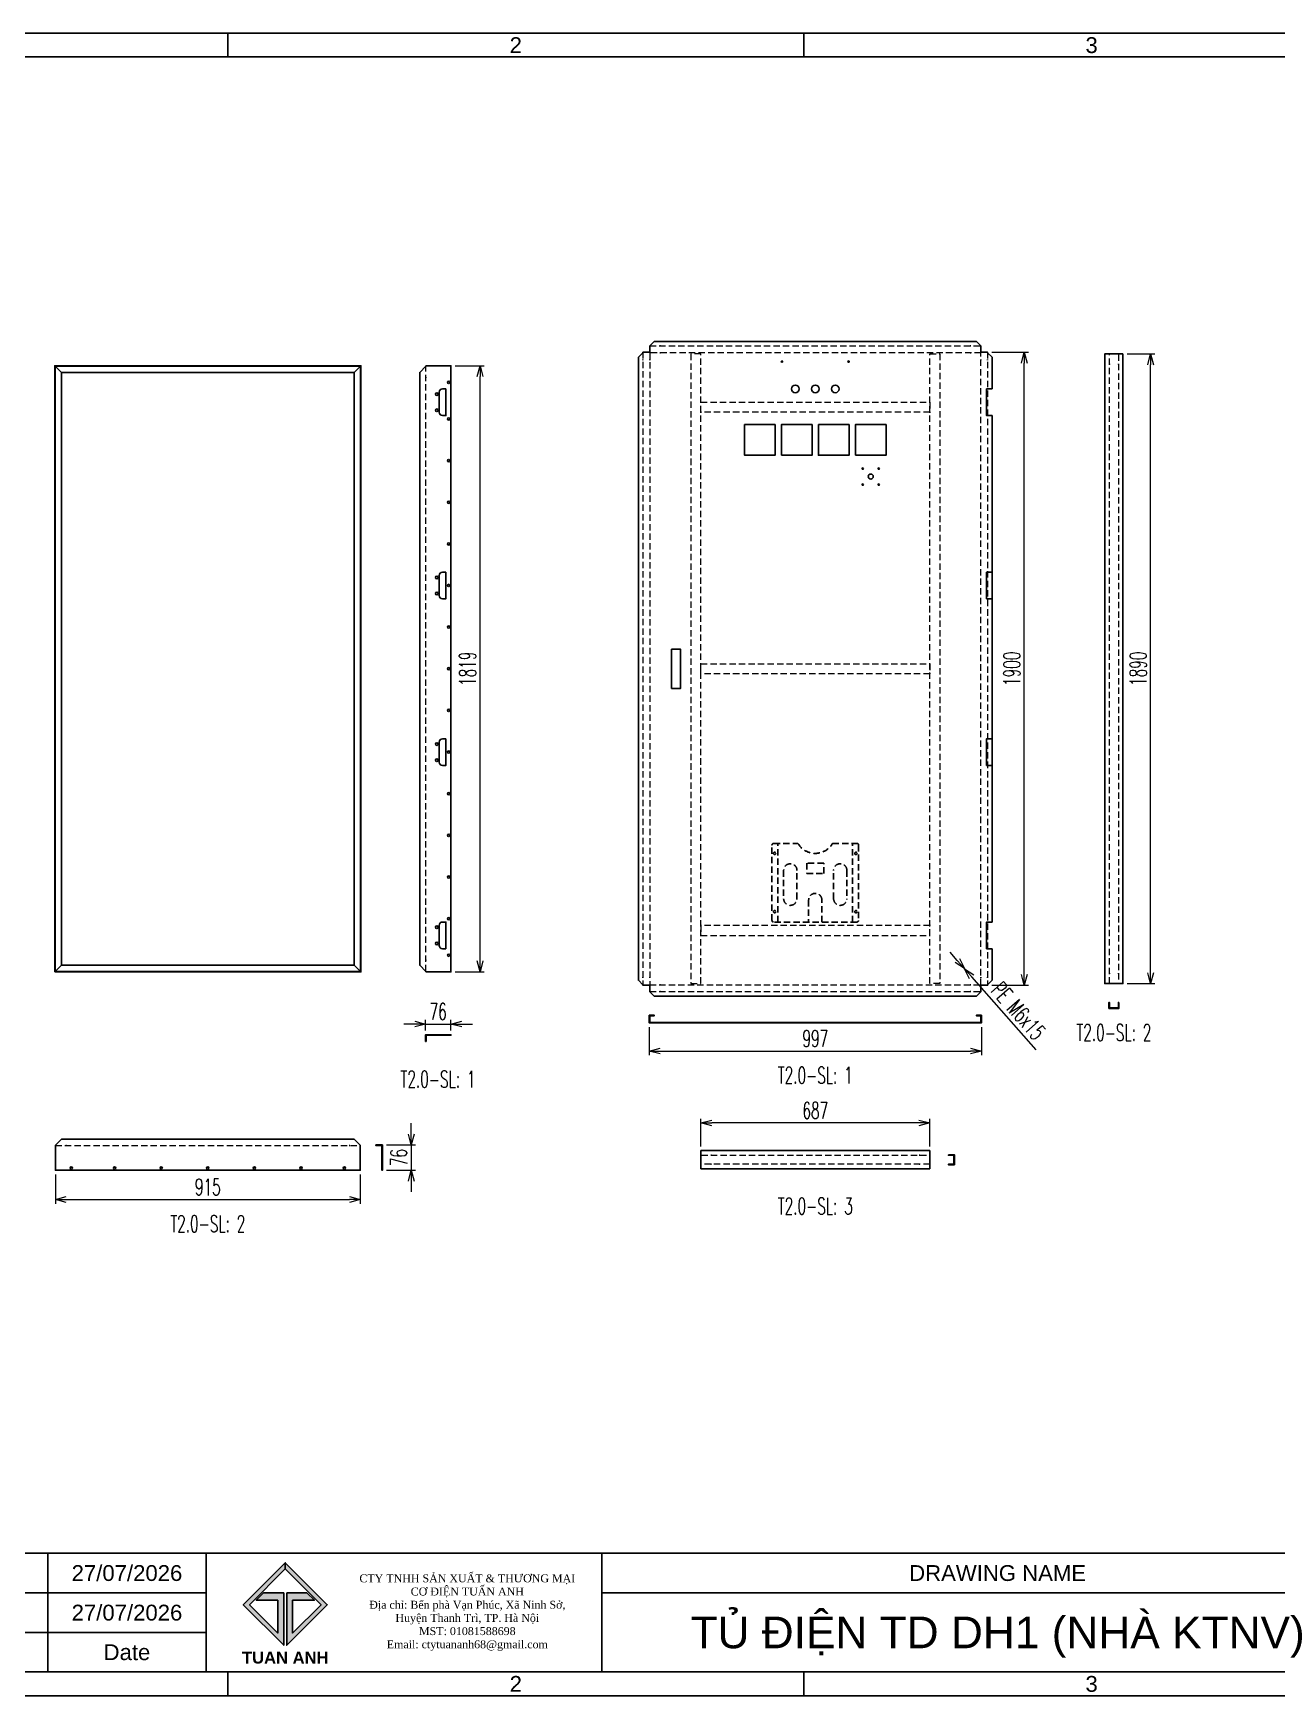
# Model space of a CAD drawing. Header units: millimetres. Extents: x 173893 to 258446, y -176540 to -123824.
# Drawn here: x 199194 to 202926, y -154576 to -149587 of the extents above; entities that cross this region are included whole.
import ezdxf
from ezdxf.enums import TextEntityAlignment as Align

# ---------------------------------------------------------------- set-up
doc = ezdxf.new("R2010")
doc.units = ezdxf.units.MM
doc.header["$LTSCALE"] = 3
doc.linetypes.add('HIDDEN', pattern=[9.525, 6.35, -3.175])
doc.layers.add('@.DM. NÉT ĐỨT', color=8, linetype='HIDDEN', lineweight=9)
for name, color, linetype in [('@.TEXT', 7, 'Continuous'), ('@.VISIBLE', 7, 'Continuous'), ('Ann_green', 3, 'Continuous'), ('dim', 7, 'Continuous')]:
    doc.layers.add(name, color=color, linetype=linetype)
doc.styles.add('Ann_w01', font='romans.shx', dxfattribs={"width": 0.6, "bigfont": 'chineset.shx'})
doc.styles.add('Arial', font='arial.ttf')
doc.dimstyles.new('Dim 01_SC25', dxfattribs={"dimscale": 25, "dimtxt": 2, "dimasz": 1.3, "dimexe": 0.5, "dimexo": 0.5, "dimgap": 0.5, "dimtad": 1, "dimdec": 1, "dimzin": 12, "dimdsep": 46, "dimtxsty": 'Ann_w01', "dimblk": 'OPEN30', "dimcen": 1.5, "dimclrd": 6, "dimclre": 6, "dimclrt": 3, "dimadec": 1, "dimazin": 3, "dimtm": 1e-09, "dimtfac": 1, "dimtdec": 1, "dimtix": 1, "dimtmove": 0, "dimatfit": 3, "dimldrblk": 'OPEN30', "dimfxl": 1, "dimtolj": 1, "dimlwd": 0, "dimlwe": 0, "dimarcsym": 0})

# ---------------------------------------------------------------- blocks, each defined once
blk = doc.blocks.new('_Open30')
at = {"color": 0, "linetype": 'ByBlock', "lineweight": -2}
for p, q in [((-1, 0.27), (0, 0)), ((0, 0), (-1, -0.27)), ((0, 0), (-1, 0))]:
    blk.add_line(p, q, dxfattribs=at)
blk = doc.blocks.new('*D124')
at = {"layer": 'Defpoints', "color": 0, "transparency": 16777216}
for p in [(200447.2, -150584.4), (200534.9, -150584.4), (200447.2, -152403.4)]:
    blk.add_point(p, dxfattribs=at)
at = {"layer": 'dim', "color": 6, "lineweight": 0, "transparency": 16777216}
for p, q in [((200459.7, -150584.4), (200547.4, -150584.4)), ((200534.9, -152370.9), (200534.9, -150616.9)), ((200459.7, -152403.4), (200547.4, -152403.4))]:
    blk.add_line(p, q, dxfattribs=at)
at = {"layer": 'dim', "color": 6, "lineweight": 0, "transparency": 16777216, "xscale": 32.5, "yscale": 32.5, "zscale": 32.5}
for p, rotation in [((200534.9, -150584.4), 90), ((200534.9, -152403.4), 270)]:
    blk.add_blockref('_Open30', p, dxfattribs=dict(at, rotation=rotation))
at = {"layer": 'dim', "color": 3, "transparency": 16777216, "insert": (200497.4, -151493.9), "char_height": 50, "attachment_point": 5, "rotation": 90, "style": 'Ann_w01'}
blk.add_mtext('\\A1;1819', dxfattribs=at)
blk = doc.blocks.new('*D125')
at = {"layer": 'Defpoints', "color": 0, "transparency": 16777216}
for p in [(200447.2, -152560.2), (200371.2, -152592.4), (200447.2, -152592.4)]:
    blk.add_point(p, dxfattribs=at)
at = {"layer": 'dim', "color": 6, "lineweight": 0, "transparency": 16777216}
for p, q in [((200338.7, -152560.2), (200306.2, -152560.2)), ((200371.2, -152579.9), (200371.2, -152547.7)), ((200371.2, -152560.2), (200447.2, -152560.2)), ((200447.2, -152579.9), (200447.2, -152547.7)), ((200479.7, -152560.2), (200512.2, -152560.2))]:
    blk.add_line(p, q, dxfattribs=at)
at = {"layer": 'dim', "color": 6, "lineweight": 0, "transparency": 16777216, "xscale": 32.5, "yscale": 32.5, "zscale": 32.5}
blk.add_blockref('_Open30', (200371.2, -152560.2), dxfattribs=at)
at = {"layer": 'dim', "color": 6, "lineweight": 0, "transparency": 16777216, "xscale": 32.5, "yscale": 32.5, "zscale": 32.5, "rotation": 180}
blk.add_blockref('_Open30', (200447.2, -152560.2), dxfattribs=at)
at = {"layer": 'dim', "color": 3, "transparency": 16777216, "insert": (200409.2, -152522.7), "char_height": 50, "attachment_point": 5, "style": 'Ann_w01'}
blk.add_mtext('\\A1;76', dxfattribs=at)
blk = doc.blocks.new('*D128')
at = {"layer": 'Defpoints', "color": 0, "transparency": 16777216}
for p in [(199260.1, -152999), (200175.1, -152999), (200175.1, -153086.8)]:
    blk.add_point(p, dxfattribs=at)
at = {"layer": 'dim', "color": 6, "lineweight": 0, "transparency": 16777216}
for p, q in [((199260.1, -153011.5), (199260.1, -153099.3)), ((200175.1, -153011.5), (200175.1, -153099.3)), ((199292.6, -153086.8), (200142.6, -153086.8))]:
    blk.add_line(p, q, dxfattribs=at)
at = {"layer": 'dim', "color": 6, "lineweight": 0, "transparency": 16777216, "xscale": 32.5, "yscale": 32.5, "zscale": 32.5, "rotation": 180}
blk.add_blockref('_Open30', (199260.1, -153086.8), dxfattribs=at)
at = {"layer": 'dim', "color": 6, "lineweight": 0, "transparency": 16777216, "xscale": 32.5, "yscale": 32.5, "zscale": 32.5}
blk.add_blockref('_Open30', (200175.1, -153086.8), dxfattribs=at)
at = {"layer": 'dim', "color": 3, "transparency": 16777216, "insert": (199717.6, -153049.3), "char_height": 50, "attachment_point": 5, "style": 'Ann_w01'}
blk.add_mtext('\\A1;915', dxfattribs=at)
blk = doc.blocks.new('*D129')
at = {"layer": 'Defpoints', "color": 0, "transparency": 16777216}
for p in [(200241.6, -152923), (200241.6, -152999), (200328.4, -152999)]:
    blk.add_point(p, dxfattribs=at)
at = {"layer": 'dim', "color": 6, "lineweight": 0, "transparency": 16777216}
for p, q in [((200328.4, -152890.5), (200328.4, -152858)), ((200254.1, -152923), (200340.9, -152923)), ((200328.4, -152923), (200328.4, -152999)), ((200254.1, -152999), (200340.9, -152999)), ((200328.4, -153031.5), (200328.4, -153064))]:
    blk.add_line(p, q, dxfattribs=at)
at = {"layer": 'dim', "color": 6, "lineweight": 0, "transparency": 16777216, "xscale": 32.5, "yscale": 32.5, "zscale": 32.5}
for p, rotation in [((200328.4, -152923), 270), ((200328.4, -152999), 90)]:
    blk.add_blockref('_Open30', p, dxfattribs=dict(at, rotation=rotation))
at = {"layer": 'dim', "color": 3, "transparency": 16777216, "insert": (200290.9, -152961), "char_height": 50, "attachment_point": 5, "rotation": 90, "style": 'Ann_w01'}
blk.add_mtext('\\A1;76', dxfattribs=at)
blk = doc.blocks.new('*D130')
at = {"layer": 'Defpoints', "color": 0, "transparency": 16777216}
for p in [(201042.7, -152556.7), (202039.7, -152556.7), (202039.7, -152641.1)]:
    blk.add_point(p, dxfattribs=at)
at = {"layer": 'dim', "color": 6, "lineweight": 0, "transparency": 16777216}
for p, q in [((201042.7, -152569.2), (201042.7, -152653.6)), ((202039.7, -152569.2), (202039.7, -152653.6)), ((201075.2, -152641.1), (202007.2, -152641.1))]:
    blk.add_line(p, q, dxfattribs=at)
at = {"layer": 'dim', "color": 6, "lineweight": 0, "transparency": 16777216, "xscale": 32.5, "yscale": 32.5, "zscale": 32.5, "rotation": 180}
blk.add_blockref('_Open30', (201042.7, -152641.1), dxfattribs=at)
at = {"layer": 'dim', "color": 6, "lineweight": 0, "transparency": 16777216, "xscale": 32.5, "yscale": 32.5, "zscale": 32.5}
blk.add_blockref('_Open30', (202039.7, -152641.1), dxfattribs=at)
at = {"layer": 'dim', "color": 3, "transparency": 16777216, "insert": (201541.2, -152603.6), "char_height": 50, "attachment_point": 5, "style": 'Ann_w01'}
blk.add_mtext('\\A1;997', dxfattribs=at)
blk = doc.blocks.new('*D131')
at = {"layer": 'Defpoints', "color": 0, "transparency": 16777216}
for p in [(202058.6, -150543.9), (202168.6, -150543.9), (202058.6, -152443.9)]:
    blk.add_point(p, dxfattribs=at)
at = {"layer": 'dim', "color": 6, "lineweight": 0, "transparency": 16777216}
for p, q in [((202071.1, -150543.9), (202181.1, -150543.9)), ((202168.6, -152411.4), (202168.6, -150576.4)), ((202071.1, -152443.9), (202181.1, -152443.9))]:
    blk.add_line(p, q, dxfattribs=at)
at = {"layer": 'dim', "color": 6, "lineweight": 0, "transparency": 16777216, "xscale": 32.5, "yscale": 32.5, "zscale": 32.5}
for p, rotation in [((202168.6, -150543.9), 90), ((202168.6, -152443.9), 270)]:
    blk.add_blockref('_Open30', p, dxfattribs=dict(at, rotation=rotation))
at = {"layer": 'dim', "color": 3, "transparency": 16777216, "insert": (202131.1, -151493.9), "char_height": 50, "attachment_point": 5, "rotation": 90, "style": 'Ann_w01'}
blk.add_mtext('\\A1;1900', dxfattribs=at)
blk = doc.blocks.new('*D132')
at = {"layer": 'Defpoints', "color": 0, "transparency": 16777216}
for p in [(201988.9, -152393.6), (201989.5, -152394.3)]:
    blk.add_point(p, dxfattribs=at)
at = {"layer": 'dim', "color": 6, "lineweight": 0, "transparency": 16777216}
for p, q in [((201967.4, -152369.2), (201945.9, -152344.8)), ((201988.9, -152393.6), (201989.5, -152394.3)), ((202204.2, -152638), (202011, -152418.7))]:
    blk.add_line(p, q, dxfattribs=at)
at = {"layer": 'dim', "color": 6, "lineweight": 0, "transparency": 16777216, "xscale": 32.5, "yscale": 32.5, "zscale": 32.5}
for p, rotation in [((201988.9, -152393.6), 311.3813499878353), ((201989.5, -152394.3), 131.3813499878353)]:
    blk.add_blockref('_Open30', p, dxfattribs=dict(at, rotation=rotation))
at = {"layer": 'dim', "color": 3, "transparency": 16777216, "insert": (202150.9, -152520.7), "char_height": 50, "attachment_point": 5, "rotation": 311.3813, "style": 'Ann_w01'}
blk.add_mtext('\\A1;PE M6x15', dxfattribs=at)
blk = doc.blocks.new('*D148')
at = {"layer": 'Defpoints', "color": 0, "transparency": 16777216}
for p in [(202464.7, -150548.9), (202547.9, -150548.9), (202464.7, -152438.9)]:
    blk.add_point(p, dxfattribs=at)
at = {"layer": 'dim', "color": 6, "lineweight": 0, "transparency": 16777216}
for p, q in [((202477.2, -150548.9), (202560.4, -150548.9)), ((202547.9, -152406.4), (202547.9, -150581.4)), ((202477.2, -152438.9), (202560.4, -152438.9))]:
    blk.add_line(p, q, dxfattribs=at)
at = {"layer": 'dim', "color": 6, "lineweight": 0, "transparency": 16777216, "xscale": 32.5, "yscale": 32.5, "zscale": 32.5}
for p, rotation in [((202547.9, -150548.9), 90), ((202547.9, -152438.9), 270)]:
    blk.add_blockref('_Open30', p, dxfattribs=dict(at, rotation=rotation))
at = {"layer": 'dim', "color": 3, "transparency": 16777216, "insert": (202510.4, -151493.9), "char_height": 50, "attachment_point": 5, "rotation": 90, "style": 'Ann_w01'}
blk.add_mtext('\\A1;1890', dxfattribs=at)
blk = doc.blocks.new('*D149')
at = {"layer": 'Defpoints', "color": 0, "transparency": 16777216}
for p in [(201197.7, -152857), (201197.7, -152940.2), (201884.7, -152940.2)]:
    blk.add_point(p, dxfattribs=at)
at = {"layer": 'dim', "color": 6, "lineweight": 0, "transparency": 16777216}
for p, q in [((201197.7, -152927.7), (201197.7, -152844.5)), ((201852.2, -152857), (201230.2, -152857)), ((201884.7, -152927.7), (201884.7, -152844.5))]:
    blk.add_line(p, q, dxfattribs=at)
at = {"layer": 'dim', "color": 6, "lineweight": 0, "transparency": 16777216, "xscale": 32.5, "yscale": 32.5, "zscale": 32.5, "rotation": 180}
blk.add_blockref('_Open30', (201197.7, -152857), dxfattribs=at)
at = {"layer": 'dim', "color": 6, "lineweight": 0, "transparency": 16777216, "xscale": 32.5, "yscale": 32.5, "zscale": 32.5}
blk.add_blockref('_Open30', (201884.7, -152857), dxfattribs=at)
at = {"layer": 'dim', "color": 3, "transparency": 16777216, "insert": (201541.2, -152819.5), "char_height": 50, "attachment_point": 5, "style": 'Ann_w01'}
blk.add_mtext('\\A1;687', dxfattribs=at)
blk = doc.blocks.new('Standard ISO')
at = {"color": 6}
for p, q in [((-6, 0), (0, 0)), ((6, 0), (2, 0)), ((4, -2), (4, 2))]:
    blk.add_line(p, q, dxfattribs=at)
blk.add_lwpolyline([(-0.5, 1.5), (-0.5, -1.5), (-5.5, -0.75), (-5.5, 0.75), (-0.5, 1.5)])
for radius in [1.5, 0.75]:
    blk.add_circle((4, 0), radius)
blk = doc.blocks.new('A$C4dbb82d6')
at = {"layer": '@.VISIBLE'}
h = blk.add_hatch(color=30, dxfattribs=at)
h.dxf.hatch_style = 1
h.paths.add_polyline_path([(0.21, 4.97), (3.62, 1.56), (3.62, 5.97), (1.92, 5.97), (1.3, 5.35), (3.12, 5.35), (3.12, 2.59), (0.74, 4.97), (3.75, 7.98), (3.75, 8.51)])
h = blk.add_hatch(color=150, dxfattribs=at)
h.dxf.hatch_style = 1
h.paths.add_polyline_path([(6.76, 4.97), (4.37, 2.59), (4.37, 5.35), (6.2, 5.35), (5.58, 5.97), (3.88, 5.97), (3.88, 1.56), (7.29, 4.97), (3.75, 8.51), (3.75, 7.98)])
at = {"layer": '@.VISIBLE', "color": 30}
blk.add_lwpolyline([(3.62, 5.97), (3.62, 1.56), (0.21, 4.97), (3.75, 8.51), (3.75, 7.98), (0.74, 4.97), (3.12, 2.59), (3.12, 5.35), (1.3, 5.35), (1.92, 5.97)], close=True, dxfattribs=at)
at = {"layer": '@.VISIBLE', "color": 150}
blk.add_lwpolyline([(3.88, 5.97), (3.88, 1.56), (7.29, 4.97), (3.75, 8.51), (3.75, 7.98), (6.76, 4.97), (4.37, 2.59), (4.37, 5.35), (6.2, 5.35), (5.58, 5.97)], close=True, dxfattribs=at)
at = {"layer": '@.VISIBLE', "color": 30, "insert": (3.75, 0.51), "char_height": 1, "attachment_point": 5, "style": 'Ann_w01'}
blk.add_mtext_dynamic_manual_height_columns('{\\fArial|b1|i0|c0|p34;\\W1;TUAN ANH}', width=7.5, gutter_width=49.6, heights=[0], dxfattribs=at)
blk = doc.blocks.new('KHUNG BAN VE (Made by Tung)')
at = {"layer": '@.VISIBLE', "color": 8}
for p, q in [((75.75, 207), (75.75, 210)), ((148.5, 207), (148.5, 210)), ((221.25, 207), (221.25, 210)), ((3, 156), (0, 156)), ((294, 156), (297, 156)), ((3, 105), (0, 105)), ((294, 105), (297, 105)), ((3, 54), (0, 54)), ((294, 54), (297, 54)), ((23, 18), (23, 3)), ((53, 18), (53, 3)), ((73, 18), (73, 3)), ((123, 18), (123, 3)), ((223, 18), (223, 3)), ((243, 18), (243, 3)), ((274, 18), (274, 3)), ((284, 18), (284, 3)), ((3, 13), (73, 13)), ((123, 13), (294, 13)), ((3, 8), (73, 8)), ((23, 8), (3, 3)), ((223, 8), (294, 8)), ((75.75, 3), (75.75, 0)), ((148.5, 3), (148.5, 0)), ((221.25, 3), (221.25, 0))]:
    blk.add_line(p, q, dxfattribs=at)
for points in [[(0, 0), (297, 0), (297, 210), (0, 210)], [(3, 3), (294, 3), (294, 207), (3, 207)], [(3, 18), (294, 18), (294, 3), (3, 3)]]:
    blk.add_lwpolyline(points, close=True, dxfattribs=at)
at = {"xscale": 1.5, "yscale": 1.5, "zscale": 1.5}
blk.add_blockref('A$C4dbb82d6', (77.375, 4.041), dxfattribs=at)
blk.add_blockref('Standard ISO', (258.5, 5.5))
at = {"layer": '@.TEXT', "color": 1, "style": 'Arial'}
for s, p in [('1', (39.375, 208.5)), ('2', (112.125, 208.5)), ('3', (184.875, 208.5)), ('4', (257.625, 208.5)), ('A', (1.5, 181.5)), ('A', (295.5, 181.5)), ('B', (1.5, 130.5)), ('B', (295.5, 130.5)), ('C', (1.5, 79.5)), ('C', (295.5, 79.5)), ('D', (1.5, 28.5)), ('D', (295.5, 28.5)), ('27/07/2026', (63, 15.5)), ('27/07/2026', (63, 10.5)), ('1', (39.375, 1.5)), ('2', (112.125, 1.5)), ('3', (184.875, 1.5)), ('4', (257.625, 1.5))]:
    blk.add_text(s, height=2, dxfattribs=at).set_placement(p, align=Align.MIDDLE_CENTER)
at = {"layer": '@.TEXT', "color": 2, "style": 'Arial'}
for s, p in [('Designer', (13, 15.5)), ('DRAWING NAME', (173, 15.5)), ('Project', (233, 15.5)), ('Scale', (279, 15.5)), ('Approved', (13, 10.5)), ('Customer', (233, 10.5)), ('Page', (279, 10.5)), ('Name', (38, 5.5)), ('Date', (63, 5.5)), ('Standard', (233, 5.5)), ('Total', (279, 5.5))]:
    blk.add_text(s, height=2, dxfattribs=at).set_placement(p, align=Align.MIDDLE_CENTER)
at = {"layer": '@.TEXT', "color": 1, "style": 'Arial'}
for tag, height, p in [('DESIGNER_NAME', 2, (38, 15.5)), ('PROJECT_CODE', 2, (258.5, 15.5)), ('SCALE', 2, (289, 15.5)), ('APPROVED_NAME', 2, (38, 10.5)), ('CUSTOMER_NAME', 2, (258.5, 10.5)), ('PAGE', 2, (289, 10.5)), ('DRAWING_NAME', 4, (173, 8)), ('TOTAL', 2, (289, 5.5))]:
    blk.add_attdef(tag, text='', height=height, dxfattribs=at).set_placement(p, align=Align.MIDDLE_CENTER)
at = {"layer": '@.VISIBLE', "color": 30, "insert": (106, 10.5), "char_height": 1, "attachment_point": 5, "style": 'Ann_w01'}
blk.add_mtext_dynamic_manual_height_columns('{\\fTimes New Roman|b0|i0|c0|p18;\\W1;CTY TNHH SẢN XUẤT & THƯƠNG MẠI CƠ ĐIỆN TUẤN ANH\\PĐịa chỉ: Bến phà Vạn Phúc, Xã Ninh Sở, Huyện Thanh Trì, TP. Hà Nội\\PMST: 01081588698\\PEmail: ctytuananh68@gmail.com}', width=28.70976, gutter_width=99.197, heights=[0], dxfattribs=at)

msp = doc.modelspace()

# ---------------------------------------------------------------- linework, layer by layer
at = {"color": 1}
for p, q in [((201074.64, -150525.15), (201076.64, -150525.15)), ((202007.8, -150525.15), (202005.8, -150525.15)), ((201023.92, -150566.15), (201023.92, -150568.15)), ((201044.12, -150566.15), (201044.12, -150568.15)), ((201074.64, -150545.35), (201076.64, -150545.35)), ((202007.8, -150545.35), (202005.8, -150545.35)), ((202038.32, -150566.15), (202038.32, -150568.15)), ((202058.52, -150566.15), (202058.52, -150568.15)), ((202423.91, -150578.75), (202423.91, -150580.75)), ((202451.11, -150578.75), (202451.11, -150580.75)), ((200372.56, -150618.86), (200372.56, -150620.86)), ((200372.56, -152369.04), (200372.56, -152367.04)), ((201023.92, -152421.75), (201023.92, -152419.75)), ((201044.12, -152421.75), (201044.12, -152419.75)), ((201988.22, -152393.95), (201990.22, -152393.95)), ((201989.22, -152392.95), (201989.22, -152394.95)), ((202038.32, -152421.75), (202038.32, -152419.75)), ((202058.52, -152421.75), (202058.52, -152419.75)), ((202423.91, -152409.15), (202423.91, -152407.15)), ((202451.11, -152409.15), (202451.11, -152407.15)), ((201074.64, -152442.55), (201076.64, -152442.55)), ((201074.64, -152462.75), (201076.64, -152462.75)), ((202007.8, -152442.55), (202005.8, -152442.55)), ((202007.8, -152462.75), (202005.8, -152462.75)), ((199291.03, -152924.44), (199293.03, -152924.44)), ((200144.21, -152924.44), (200142.21, -152924.44)), ((201227.52, -152953.77), (201229.52, -152953.77)), ((201227.52, -152980.97), (201229.52, -152980.97)), ((201854.92, -152953.77), (201852.92, -152953.77)), ((201854.92, -152980.97), (201852.92, -152980.97))]:
    msp.add_line(p, q, dxfattribs=at)
at = {"color": 6}
for p, q in [((199259.62, -150585.95), (199259.62, -150584.45)), ((199278.12, -150604.45), (199259.62, -150585.95)), ((200157.12, -150604.45), (200175.62, -150585.95)), ((200175.62, -150585.95), (200175.62, -150584.45)), ((199278.12, -152383.45), (199259.62, -152401.95)), ((199259.62, -152401.95), (199259.62, -152403.45)), ((200157.12, -152383.45), (200175.62, -152401.95)), ((200175.62, -152401.95), (200175.62, -152403.45))]:
    msp.add_line(p, q, dxfattribs=at)
for p, q in [((200372.46, -150585.95), (200372.46, -150584.45)), ((201044.62, -150543.95), (201044.62, -150545.35)), ((202037.82, -150543.95), (202037.82, -150545.35)), ((200372.46, -152401.95), (200372.46, -152403.45)), ((201044.62, -152443.95), (201044.62, -152442.55)), ((202037.82, -152443.95), (202037.82, -152442.55))]:
    msp.add_line(p, q)
for points in [[(202072.12, -150653.95), (202072.12, -150558.95), (202058.62, -150545.45), (202058.62, -150543.95), (202037.82, -150543.95), (202037.82, -150524.65), (202024.72, -150511.55), (201057.72, -150511.55), (201044.62, -150524.65), (201044.62, -150543.95), (201023.82, -150543.95), (201023.82, -150545.45), (201010.32, -150558.95), (201010.32, -152428.95), (201023.82, -152442.45), (201023.82, -152443.95), (201044.62, -152443.95), (201044.62, -152463.25), (201057.72, -152476.35), (202024.72, -152476.35), (202037.82, -152463.25), (202037.82, -152443.95), (202058.62, -152443.95), (202058.62, -152442.45), (202072.12, -152428.95), (202072.12, -152333.95)], [(200372.46, -150585.95), (200353.96, -150604.45), (200353.96, -152383.45), (200372.46, -152401.95)], [(200372.46, -152403.45), (200447.16, -152403.45), (200447.16, -150584.45), (200372.46, -150584.45)], [(202072.12, -150733.95), (202055.52, -150733.95), (202055.52, -150653.95), (202072.12, -150653.95)], [(202072.12, -152253.95), (202072.12, -150733.95)], [(202072.12, -151283.95), (202055.52, -151283.95), (202055.52, -151203.95), (202072.12, -151203.95)], [(202072.12, -151783.95), (202055.52, -151783.95), (202055.52, -151703.95), (202072.12, -151703.95)], [(202072.12, -152253.95), (202055.52, -152253.95), (202055.52, -152333.95), (202072.12, -152333.95)], [(200175.12, -152923.84), (200157.12, -152905.84), (199278.12, -152905.84), (199260.12, -152923.84)], [(199260.12, -152923.84), (199260.12, -152999.04), (200175.12, -152999.04), (200175.12, -152923.84)]]:
    msp.add_lwpolyline(points)
for points in [[(199258.12, -152403.45), (200177.12, -152403.45), (200177.12, -150584.45), (199258.12, -150584.45)], [(199259.62, -152401.95), (200175.62, -152401.95), (200175.62, -150585.95), (199259.62, -150585.95)], [(199278.12, -152383.45), (200157.12, -152383.45), (200157.12, -150604.45), (199278.12, -150604.45)]]:
    msp.add_lwpolyline(points, close=True, dxfattribs=at)
for points in [[(202464.71, -150548.95), (202464.71, -152438.95), (202410.31, -152438.95), (202410.31, -150548.95)], [(201109.72, -151435.2), (201136.72, -151435.2), (201136.72, -151552.7), (201109.72, -151552.7)], [(202452.51, -152495.09), (202452.51, -152513.09), (202422.51, -152513.09), (202422.51, -152495.09), (202424.01, -152495.09), (202424.01, -152511.59), (202451.01, -152511.59), (202451.01, -152495.09)], [(201044.22, -152555.16), (201044.22, -152535.16), (201057.72, -152535.16), (201057.72, -152533.66), (201042.72, -152533.66), (201042.72, -152556.66), (202039.72, -152556.66), (202039.72, -152533.66), (202024.72, -152533.66), (202024.72, -152535.16), (202038.22, -152535.16), (202038.22, -152555.16)], [(200371.16, -152612.45), (200371.16, -152592.45), (200447.16, -152592.45), (200447.16, -152593.95), (200372.66, -152593.95), (200372.66, -152612.45)], [(200221.57, -152923.04), (200241.57, -152923.04), (200241.57, -152999.04), (200240.07, -152999.04), (200240.07, -152924.54), (200221.57, -152924.54)], [(201197.72, -152940.17), (201884.72, -152940.17), (201884.72, -152994.57), (201197.72, -152994.57)], [(201940.86, -152952.37), (201958.86, -152952.37), (201958.86, -152982.37), (201940.86, -152982.37), (201940.86, -152980.87), (201957.36, -152980.87), (201957.36, -152953.87), (201940.86, -152953.87)]]:
    msp.add_lwpolyline(points, close=True)
for points in [[(200432.16, -150653.95), (200432.16, -150733.95), (200422.16, -150733.95, -0.4142136), (200412.16, -150723.95), (200412.16, -150663.95, -0.4142136), (200422.16, -150653.95)], [(200432.16, -151203.95), (200432.16, -151283.95), (200422.16, -151283.95, -0.4142136), (200412.16, -151273.95), (200412.16, -151213.95, -0.4142136), (200422.16, -151203.95)], [(200432.16, -151703.95), (200432.16, -151783.95), (200422.16, -151783.95, -0.4142136), (200412.16, -151773.95), (200412.16, -151713.95, -0.4142136), (200422.16, -151703.95)], [(200432.16, -152333.95), (200432.16, -152253.95), (200422.16, -152253.95, 0.4142136), (200412.16, -152263.95), (200412.16, -152323.95, 0.4142136), (200422.16, -152333.95)]]:
    msp.add_lwpolyline(points, format="xyb", close=True)
at = {"color": 1}
for points in [[(201197.72, -150725.95), (201197.72, -150723.95), (201199.72, -150723.95)], [(201884.72, -150725.95), (201884.72, -150723.95), (201882.72, -150723.95)], [(201197.72, -152261.95), (201197.72, -152263.95), (201199.72, -152263.95)], [(201884.72, -152261.95), (201884.72, -152263.95), (201882.72, -152263.95)]]:
    msp.add_lwpolyline(points, dxfattribs=at)
at = {"color": 3}
for points in [[(201328.72, -150760.95), (201420.72, -150760.95), (201420.72, -150852.95), (201328.72, -150852.95)], [(201439.72, -150852.95), (201531.72, -150852.95), (201531.72, -150760.95), (201439.72, -150760.95)], [(201550.72, -150760.95), (201642.72, -150760.95), (201642.72, -150852.95), (201550.72, -150852.95)], [(201661.72, -150852.95), (201753.72, -150852.95), (201753.72, -150760.95), (201661.72, -150760.95)]]:
    msp.add_lwpolyline(points, close=True, dxfattribs=at)
for centre, radius in [((200440.66, -150634.45), 3.5), ((200405.16, -150669.7), 4), ((201481.22, -150653.95), 11.5), ((201541.22, -150653.95), 11.5), ((201601.22, -150653.95), 11.5), ((200405.16, -150718.2), 4), ((200440.66, -150743.95), 3.5), ((200440.66, -150868.95), 3.5), ((201683.72, -150892.95), 2.1), ((201707.72, -150916.95), 7.5), ((201731.72, -150892.95), 2.1), ((201683.72, -150940.95), 2.1), ((201731.72, -150940.95), 2.1), ((200440.66, -150993.95), 3.5), ((200440.66, -151118.95), 3.5), ((200405.16, -151219.7), 4), ((200405.16, -151268.2), 4), ((200440.66, -151243.95), 3.5), ((200440.66, -151368.95), 3.5), ((200440.66, -151493.95), 3.5), ((200440.66, -151493.95), 3.5), ((200440.66, -151618.95), 3.5), ((200405.16, -151719.7), 4), ((200405.16, -151768.2), 4), ((200440.66, -151743.95), 3.5), ((200440.66, -151868.95), 3.5), ((200440.66, -151993.95), 3.5), ((200440.66, -152118.95), 3.5), ((200405.16, -152269.7), 4), ((200440.66, -152243.95), 3.5), ((200405.16, -152318.2), 4), ((200440.66, -152353.45), 3.5), ((199307.62, -152992.54), 3.5), ((199437.62, -152992.54), 3.5), ((199577.62, -152992.54), 3.5), ((199717.62, -152992.54), 3.5), ((199717.62, -152992.54), 3.5), ((199857.62, -152992.54), 3.5), ((199997.62, -152992.54), 3.5), ((200127.62, -152992.54), 3.5)]:
    msp.add_circle(centre, radius)
at = {"layer": '@.DM. NÉT ĐỨT', "linetype": 'HIDDEN'}
for p, q in [((201044.12, -150525.15), (202038.32, -150525.15)), ((201023.92, -150543.95), (201023.92, -152443.95)), ((202058.52, -150543.95), (202058.52, -152443.95)), ((202423.91, -152438.95), (202423.91, -150550.35)), ((202451.11, -150550.35), (202451.11, -152438.95)), ((201044.12, -152462.75), (202038.32, -152462.75)), ((201199.12, -152953.77), (201884.72, -152953.77)), ((201884.72, -152980.97), (201199.12, -152980.97))]:
    msp.add_line(p, q, dxfattribs=at)
for points in [[(200372.56, -152401.95), (200372.56, -150585.95)], [(199260.12, -152924.44), (200175.12, -152924.44)]]:
    msp.add_lwpolyline(points, dxfattribs=at)
for points in [[(202038.32, -152442.55), (202038.32, -150545.35), (201044.12, -150545.35), (201044.12, -152442.55)], [(201167.72, -150548.95), (201167.72, -152438.95), (201197.72, -152438.95), (201197.72, -150548.95)], [(201914.72, -150548.95), (201914.72, -152438.95), (201884.72, -152438.95), (201884.72, -150548.95)], [(201884.72, -150723.95), (201197.72, -150723.95), (201197.72, -150693.95), (201884.72, -150693.95)], [(201884.72, -151508.95), (201197.72, -151508.95), (201197.72, -151478.95), (201884.72, -151478.95)], [(201884.72, -152263.95), (201197.72, -152263.95), (201197.72, -152293.95), (201884.72, -152293.95)]]:
    msp.add_lwpolyline(points, close=True, dxfattribs=at)
at = {"layer": '@.VISIBLE'}
for centre in [(201441.22, -150571.95), (201641.22, -150571.95)]:
    msp.add_circle(centre, 2, dxfattribs=at)
at = {"layer": 'Ann_green', "color": 8, "linetype": 'HIDDEN'}
for p, q in [((201429.22, -152253.95), (201429.22, -152017.95)), ((201653.22, -152253.95), (201653.22, -152017.95))]:
    msp.add_line(p, q, dxfattribs=at)
for points in [[(201671.22, -152022.95), (201671.22, -152248.95, -0.4142136), (201666.22, -152253.95), (201416.22, -152253.95, -0.4142136), (201411.22, -152248.95), (201411.22, -152022.95, -0.4142136), (201416.22, -152017.95), (201489.26, -152017.95, 0.5773503), (201593.18, -152017.95), (201666.22, -152017.95, -0.4142136)], [(201466.22, -152203.95), (201466.22, -152203.95, 0.4142136), (201486.22, -152183.95), (201486.22, -152098.95, 0.4142136), (201466.22, -152078.95), (201466.22, -152078.95, 0.4142136), (201446.22, -152098.95), (201446.22, -152183.95, 0.4142136)], [(201616.21, -152203.95), (201616.21, -152203.95, -0.4142136), (201596.21, -152183.95), (201596.21, -152098.95, -0.4142136), (201616.21, -152078.95), (201616.21, -152078.95, -0.4142136), (201636.21, -152098.95), (201636.21, -152183.95, -0.4142136)]]:
    msp.add_lwpolyline(points, format="xyb", close=True, dxfattribs=at)
msp.add_lwpolyline([(201515.72, -152108.45), (201566.72, -152108.45), (201566.72, -152077.45), (201515.72, -152077.45)], close=True, dxfattribs=at)
msp.add_lwpolyline([(201561.22, -152253.95), (201561.22, -152187.95, 1), (201521.22, -152187.95), (201521.22, -152253.95)], format="xyb", dxfattribs=at)
for centre in [(201419.22, -152047.95), (201663.22, -152047.95), (201419.22, -152222.95), (201663.22, -152222.95)]:
    msp.add_circle(centre, 3.5, dxfattribs=at)

# ---------------------------------------------------------------- block references
at = {"layer": '@.VISIBLE'}
ref = msp.add_blockref('KHUNG BAN VE (Made by Tung)', (197978.07, -154576.11), dxfattribs=dict(at, xscale=23.76, yscale=23.76, zscale=23.76))
ref.add_attrib('APPROVED_NAME', '-', dxfattribs={"layer": '@.TEXT', "color": 1, "height": 47.52, "style": 'Arial'}).set_placement((198880.95, -154326.63), align=Align.MIDDLE_CENTER)
ref.add_attrib('TOTAL', '-', dxfattribs={"layer": '@.TEXT', "color": 1, "height": 47.52, "style": 'Arial'}).set_placement((204844.71, -154445.43), align=Align.MIDDLE_CENTER)
ref.add_attrib('PAGE', '001', dxfattribs={"layer": '@.TEXT', "color": 1, "height": 47.52, "style": 'Arial'}).set_placement((204844.71, -154326.63), align=Align.MIDDLE_CENTER)
ref.add_attrib('SCALE', '1:1', dxfattribs={"layer": '@.TEXT', "color": 1, "height": 47.52, "style": 'Arial'}).set_placement((204844.71, -154207.83), align=Align.MIDDLE_CENTER)
ref.add_attrib('CUSTOMER_NAME', '-', dxfattribs={"layer": '@.TEXT', "color": 1, "height": 47.52, "style": 'Arial'}).set_placement((204120.03, -154326.63), align=Align.MIDDLE_CENTER)
ref.add_attrib('PROJECT_CODE', '-', dxfattribs={"layer": '@.TEXT', "color": 1, "height": 47.52, "style": 'Arial'}).set_placement((204120.03, -154207.83), align=Align.MIDDLE_CENTER)
ref.add_attrib('DRAWING_NAME', 'TỦ ĐIỆN TD DH1 (NHÀ KTNV)', dxfattribs={"layer": '@.TEXT', "color": 1, "height": 95.04, "style": 'Arial'}).set_placement((202088.55, -154386.03), align=Align.MIDDLE_CENTER)

# ---------------------------------------------------------------- texts
at = {"layer": 'dim', "color": 1, "style": 'Ann_w01', "width": 0.6}
for s, p in [('T2.0-SL: 2', (202437.51, -152585.76)), ('T2.0-SL: 1', (200408.66, -152725.53)), ('T2.0-SL: 1', (201541.22, -152713.74)), ('T2.0-SL: 3', (201541.22, -153106.5)), ('T2.0-SL: 2', (199717.62, -153159.47))]:
    msp.add_text(s, height=50, dxfattribs=at).set_placement(p, align=Align.MIDDLE_CENTER)

# ---------------------------------------------------------------- dimensions: what is measured, and where the dimension line sits
at = {"layer": 'dim'}
for base, p1, p2, angle, picture, middle in [((200534.92, -150584.45), (200447.16, -152403.45), (200447.16, -150584.45), 90, '*D124', (200497.42, -151493.95)), ((202168.61, -150543.95), (202058.62, -152443.95), (202058.62, -150543.95), 90, '*D131', (202131.11, -151493.95)), ((202547.92, -150548.95), (202464.71, -152438.95), (202464.71, -150548.95), 90, '*D148', (202510.42, -151493.95)), ((201197.72, -152856.96), (201884.72, -152940.17), (201197.72, -152940.17), 180, '*D149', (201541.22, -152819.46)), ((200328.44, -152999.04), (200241.57, -152923.04), (200241.57, -152999.04), 270, '*D129', (200290.94, -152961.04))]:
    dim = msp.add_linear_dim(base=base, p1=p1, p2=p2, angle=angle, dimstyle='Dim 01_SC25', dxfattribs=at)
    dim.commit()
    dim.dimension.update_dxf_attribs({"geometry": picture, "text_midpoint": middle})
dim = msp.add_diameter_dim_2p(p1=(201988.89, -152393.57), p2=(201989.55, -152394.32), text='PE M6x15', dimstyle='Dim 01_SC25', dxfattribs=at)
dim.commit()
dim.dimension.update_dxf_attribs({"geometry": '*D132', "text_midpoint": (202122.77, -152545.54), "dimtype": 163})
for base, p1, p2, picture, middle in [((200447.16, -152560.25), (200371.16, -152592.45), (200447.16, -152592.45), '*D125', (200409.16, -152522.75)), ((202039.72, -152641.08), (201042.72, -152556.66), (202039.72, -152556.66), '*D130', (201541.22, -152603.58)), ((200175.12, -153086.81), (199260.12, -152999.04), (200175.12, -152999.04), '*D128', (199717.62, -153049.31))]:
    dim = msp.add_linear_dim(base=base, p1=p1, p2=p2, dimstyle='Dim 01_SC25', dxfattribs=at)
    dim.commit()
    dim.dimension.update_dxf_attribs({"geometry": picture, "text_midpoint": middle})

doc.saveas('drawing.dxf')
